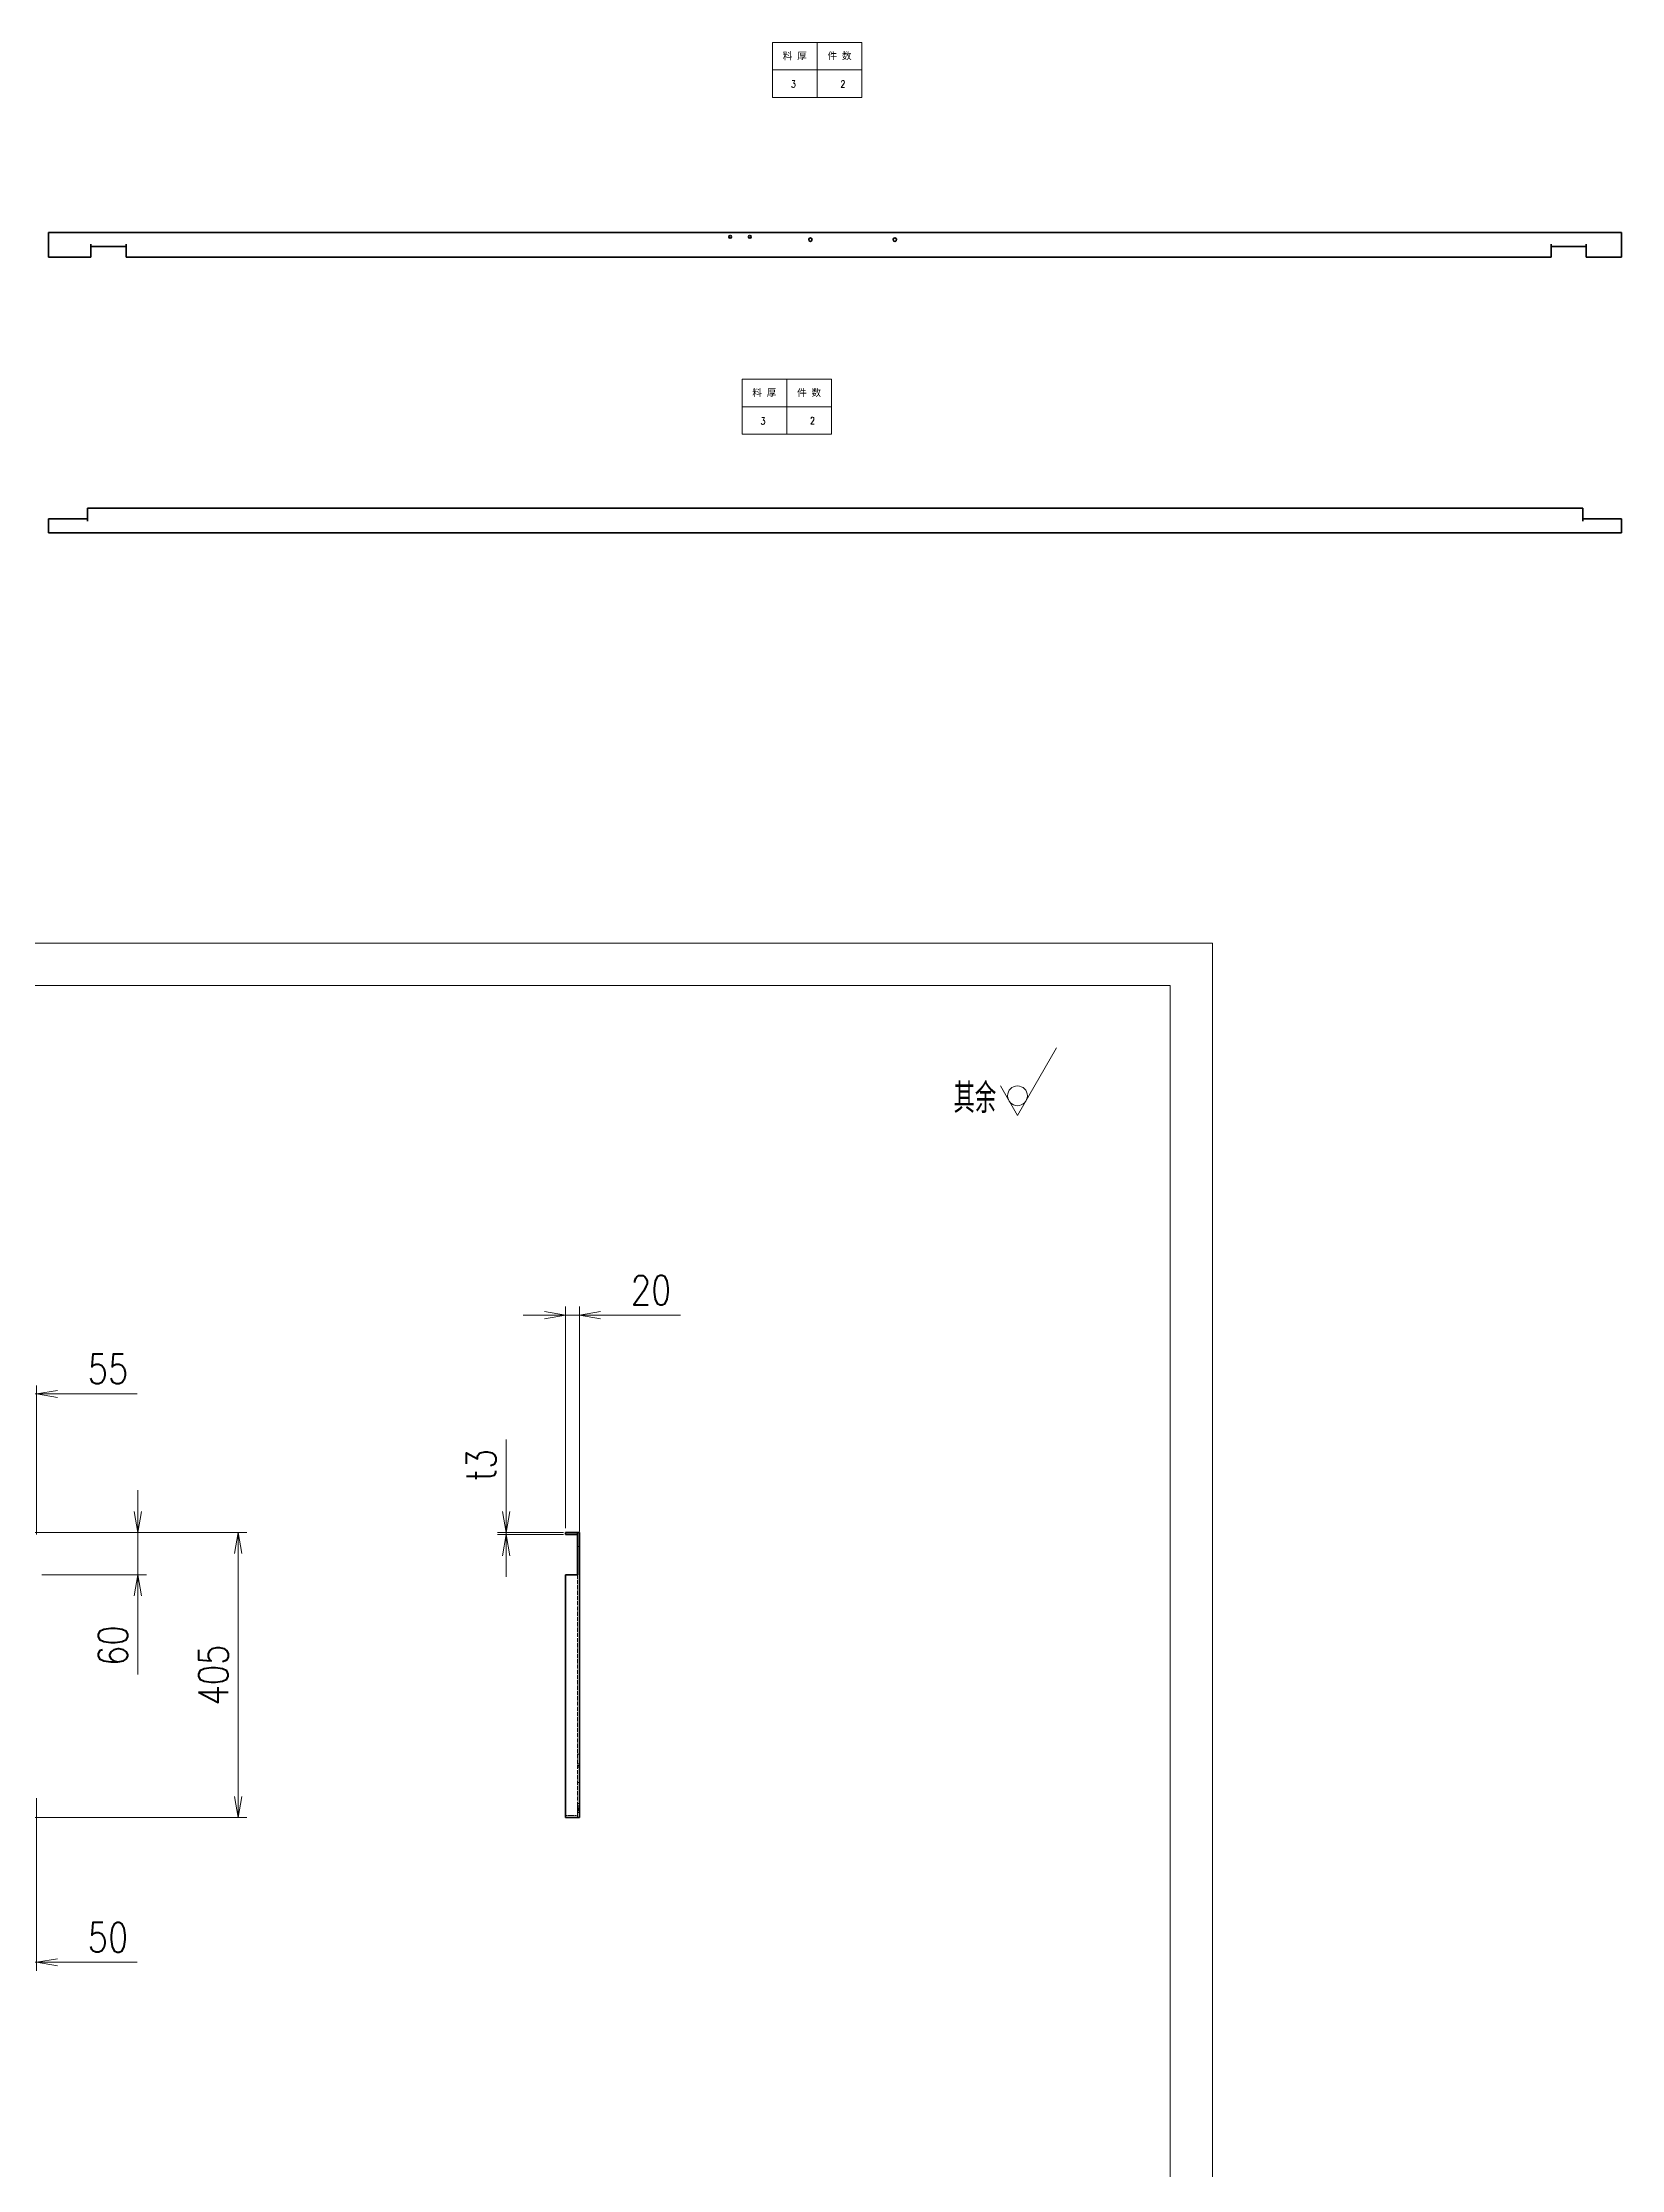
# Model space of a CAD drawing. Header units: millimetres. Extents: x 1333 to 129696, y -57210 to 105899.
# Drawn here: x 60607 to 62850, y 102878 to 105899 of the extents above; entities that cross this region are included whole.
import ezdxf
from ezdxf.enums import TextEntityAlignment as Align

# ---------------------------------------------------------------- set-up
doc = ezdxf.new("R2010")
doc.units = ezdxf.units.MM
doc.header["$LTSCALE"] = 0.5
for name, pattern in [('DASHDOT', [18.5, 12, -3, 0.5, -3]), ('DASHED', [15, 12, -3]), ('DOT2', [0.125, 0, -0.125])]:
    doc.linetypes.add(name, pattern=pattern)
doc.layers.add('图框', color=7, linetype='Continuous', lineweight=18)
doc.layers.add('标注线', color=3, linetype='Continuous', lineweight=18)
doc.layers.add('打印', color=7, linetype='Continuous', lineweight=15, plot=False)
doc.layers.add('打印-禁用', color=7, linetype='Continuous', lineweight=15, plot=False)
doc.styles.add('DIM', font='romans.shx', dxfattribs={"width": 0.8, "bigfont": 'bigfont.shx'})
doc.styles.get("Standard").update_dxf_attribs({"font": 'simplex.shx'})
doc.styles.add('机械长仿宋', font='gbenor.shx', dxfattribs={"height": 1, "bigfont": 'gbcbig.shx'})
doc.dimstyles.new('DEH 1-12', dxfattribs={"dimscale": 12, "dimtxt": 3.5, "dimasz": 2.5, "dimexe": 1, "dimexo": 0.625, "dimgap": 1.2, "dimtad": 1, "dimdsep": 46, "dimtxsty": 'DIM', "dimblk": 'OPEN', "dimcen": 0, "dimclrd": 8, "dimclre": 8, "dimclrt": 2, "dimazin": 2, "dimtfac": 0.5, "dimtmove": 0, "dimatfit": 3, "dimldrblk": 'OPEN', "dimfxl": 0, "dimtolj": 2, "dimlwd": 13, "dimlwe": 13, "dimarcsym": 0})

# ---------------------------------------------------------------- blocks, each defined once
blk = doc.blocks.new('GZDEH零件A3图框V01版')
at = {"layer": '图框', "linetype": 'Continuous'}
for p, q in [((3272.49, -1554.46), (2882.49, -1554.46)), ((3272.49, -1832.96), (3272.49, -1554.46))]:
    blk.add_line(p, q, dxfattribs=at)
at = {"layer": '打印-禁用', "linetype": 'Continuous'}
for p, q in [((3277.49, -1549.46), (2857.49, -1549.46)), ((3277.49, -1846.46), (3277.49, -1549.46))]:
    blk.add_line(p, q, dxfattribs=at)
blk = doc.blocks.new('DEH A3')
at = {"layer": '图框'}
blk.add_blockref('GZDEH零件A3图框V01版', (-2857.49, 1846.46), dxfattribs=at)
blk = doc.blocks.new('FINISHER_NON')
at = {"layer": '标注线'}
for p, q in [((0, 0), (4.62, 8)), ((-2.02, 3.5), (0, 0))]:
    blk.add_line(p, q, dxfattribs=at)
blk.add_circle((0, 2.33), 1.17, dxfattribs=at)
blk = doc.blocks.new('其余不去材料')
at = {"layer": '标注线'}
blk.add_blockref('FINISHER_NON', (0, 0), dxfattribs=at)
at = {"layer": '标注线', "color": 7, "linetype": 'DOT2', "style": '机械长仿宋'}
blk.add_text('其余', height=3.5, dxfattribs=at).set_placement((-7.56, 0.3))
blk = doc.blocks.new('_Open')
at = {"color": 0, "linetype": 'ByBlock', "lineweight": -2}
for p, q in [((-1, 0.17), (0, 0)), ((-1, -0.17), (0, 0)), ((0, 0), (-1, 0))]:
    blk.add_line(p, q, dxfattribs=at)
blk = doc.blocks.new('*D43')
at = {"layer": 'Defpoints', "color": 0, "transparency": 16777216}
for p in [(58596.7, 103782.9), (58873.8, 103377.9), (60885.2, 103377.9)]:
    blk.add_point(p, dxfattribs=at)
at = {"layer": '标注线', "color": 8, "lineweight": 13, "transparency": 16777216}
for p, q in [((58604.2, 103782.9), (60897.2, 103782.9)), ((60885.2, 103752.9), (60885.2, 103407.9)), ((58881.3, 103377.9), (60897.2, 103377.9))]:
    blk.add_line(p, q, dxfattribs=at)
at = {"layer": '标注线', "color": 8, "lineweight": 13, "transparency": 16777216, "xscale": 30, "yscale": 30, "zscale": 30}
for p, rotation in [((60885.2, 103782.9), 90), ((60885.2, 103377.9), 270)]:
    blk.add_blockref('_Open', p, dxfattribs=dict(at, rotation=rotation))
at = {"layer": '标注线', "color": 2, "transparency": 16777216, "insert": (60849.8, 103580.4), "char_height": 42, "attachment_point": 5, "rotation": 90, "style": 'DIM'}
blk.add_mtext('\\A2;405', dxfattribs=at)
blk = doc.blocks.new('*D44')
at = {"layer": 'Defpoints', "color": 0, "transparency": 16777216}
for p in [(61370, 104091.7), (61350, 103781.4), (61370, 103776.9)]:
    blk.add_point(p, dxfattribs=at)
at = {"layer": '标注线', "color": 8, "lineweight": 13, "transparency": 16777216}
for p, q in [((61320, 104091.7), (61290, 104091.7)), ((61350, 103788.9), (61350, 104103.7)), ((61350, 104091.7), (61370, 104091.7)), ((61370, 103784.4), (61370, 104103.7)), ((61400, 104091.7), (61513.2, 104091.7))]:
    blk.add_line(p, q, dxfattribs=at)
at = {"layer": '标注线', "color": 8, "lineweight": 13, "transparency": 16777216, "xscale": 30, "yscale": 30, "zscale": 30}
blk.add_blockref('_Open', (61350, 104091.7), dxfattribs=at)
at = {"layer": '标注线', "color": 8, "lineweight": 13, "transparency": 16777216, "xscale": 30, "yscale": 30, "zscale": 30, "rotation": 180}
blk.add_blockref('_Open', (61370, 104091.7), dxfattribs=at)
at = {"layer": '标注线', "color": 2, "transparency": 16777216, "insert": (61471.6, 104127.1), "char_height": 42, "attachment_point": 5, "style": 'DIM'}
blk.add_mtext('\\A2;20', dxfattribs=at)
blk = doc.blocks.new('*D45')
at = {"layer": 'Defpoints', "color": 0, "transparency": 16777216}
for p in [(61265.7, 103782.9), (61354.8, 103782.9), (61354.8, 103779.9)]:
    blk.add_point(p, dxfattribs=at)
at = {"layer": '标注线', "color": 8, "lineweight": 13, "transparency": 16777216}
for p, q in [((61265.7, 103812.9), (61265.7, 103914.9)), ((61347.3, 103782.9), (61253.7, 103782.9)), ((61347.3, 103779.9), (61253.7, 103779.9)), ((61265.7, 103779.9), (61265.7, 103782.9)), ((61265.7, 103749.9), (61265.7, 103719.9))]:
    blk.add_line(p, q, dxfattribs=at)
at = {"layer": '标注线', "color": 8, "lineweight": 13, "transparency": 16777216, "xscale": 30, "yscale": 30, "zscale": 30}
for p, rotation in [((61265.7, 103782.9), 270), ((61265.7, 103779.9), 90)]:
    blk.add_blockref('_Open', p, dxfattribs=dict(at, rotation=rotation))
at = {"layer": '标注线', "color": 2, "transparency": 16777216, "insert": (61230.3, 103878.9), "char_height": 42, "attachment_point": 5, "rotation": 90, "style": 'DIM'}
blk.add_mtext('\\A2;{\\Fromans,bigfont|c134;t}3', dxfattribs=at)
blk = doc.blocks.new('*D51')
at = {"layer": 'Defpoints', "color": 0, "transparency": 16777216}
for p in [(60598.6, 103979.7), (60543.6, 103781.4), (60598.6, 103772.4)]:
    blk.add_point(p, dxfattribs=at)
at = {"layer": '标注线', "color": 8, "lineweight": 13, "transparency": 16777216}
for p, q in [((60513.6, 103979.7), (60483.6, 103979.7)), ((60543.6, 103788.9), (60543.6, 103991.7)), ((60543.6, 103979.7), (60598.6, 103979.7)), ((60598.6, 103779.9), (60598.6, 103991.7)), ((60628.6, 103979.7), (60741.8, 103979.7))]:
    blk.add_line(p, q, dxfattribs=at)
at = {"layer": '标注线', "color": 8, "lineweight": 13, "transparency": 16777216, "xscale": 30, "yscale": 30, "zscale": 30}
blk.add_blockref('_Open', (60543.6, 103979.7), dxfattribs=at)
at = {"layer": '标注线', "color": 8, "lineweight": 13, "transparency": 16777216, "xscale": 30, "yscale": 30, "zscale": 30, "rotation": 180}
blk.add_blockref('_Open', (60598.6, 103979.7), dxfattribs=at)
at = {"layer": '标注线', "color": 2, "transparency": 16777216, "insert": (60700.2, 104015.1), "char_height": 42, "attachment_point": 5, "style": 'DIM'}
blk.add_mtext('\\A2;55', dxfattribs=at)
blk = doc.blocks.new('*D52')
at = {"layer": 'Defpoints', "color": 0, "transparency": 16777216}
for p in [(60582, 103782.9), (60598.6, 103722.9), (60742.7, 103722.9)]:
    blk.add_point(p, dxfattribs=at)
at = {"layer": '标注线', "color": 8, "lineweight": 13, "transparency": 16777216}
for p, q in [((60742.7, 103812.9), (60742.7, 103842.9)), ((60589.5, 103782.9), (60754.7, 103782.9)), ((60742.7, 103782.9), (60742.7, 103722.9)), ((60606.1, 103722.9), (60754.7, 103722.9)), ((60742.7, 103692.9), (60742.7, 103581.3))]:
    blk.add_line(p, q, dxfattribs=at)
at = {"layer": '标注线', "color": 8, "lineweight": 13, "transparency": 16777216, "xscale": 30, "yscale": 30, "zscale": 30}
for p, rotation in [((60742.7, 103782.9), 270), ((60742.7, 103722.9), 90)]:
    blk.add_blockref('_Open', p, dxfattribs=dict(at, rotation=rotation))
at = {"layer": '标注线', "color": 2, "transparency": 16777216, "insert": (60707.3, 103622.1), "char_height": 42, "attachment_point": 5, "rotation": 90, "style": 'DIM'}
blk.add_mtext('\\A2;60', dxfattribs=at)
blk = doc.blocks.new('*D56')
at = {"layer": 'Defpoints', "color": 0, "transparency": 16777216}
for p in [(60548.6, 103412.9), (60598.6, 103412.9), (60598.6, 103172.3)]:
    blk.add_point(p, dxfattribs=at)
at = {"layer": '标注线', "color": 8, "lineweight": 13, "transparency": 16777216}
for p, q in [((60548.6, 103405.4), (60548.6, 103160.3)), ((60598.6, 103405.4), (60598.6, 103160.3)), ((60518.6, 103172.3), (60488.6, 103172.3)), ((60548.6, 103172.3), (60598.6, 103172.3)), ((60628.6, 103172.3), (60741.8, 103172.3))]:
    blk.add_line(p, q, dxfattribs=at)
at = {"layer": '标注线', "color": 8, "lineweight": 13, "transparency": 16777216, "xscale": 30, "yscale": 30, "zscale": 30}
blk.add_blockref('_Open', (60548.6, 103172.3), dxfattribs=at)
at = {"layer": '标注线', "color": 8, "lineweight": 13, "transparency": 16777216, "xscale": 30, "yscale": 30, "zscale": 30, "rotation": 180}
blk.add_blockref('_Open', (60598.6, 103172.3), dxfattribs=at)
at = {"layer": '标注线', "color": 2, "transparency": 16777216, "insert": (60700.2, 103207.7), "char_height": 42, "attachment_point": 5, "style": 'DIM'}
blk.add_mtext('\\A2;50', dxfattribs=at)
blk = doc.blocks.new('*T111')
at = {"color": 0, "linetype": 'ByBlock', "lineweight": -2, "transparency": 16777216}
for p, q in [((0, 0), (127, 0)), ((0, 0), (0, -78)), ((63.5, 0), (63.5, -78)), ((127, 0), (127, -78)), ((0, -39), (127, -39)), ((0, -78), (127, -78))]:
    blk.add_line(p, q, dxfattribs=at)
at = {"color": 0, "transparency": 16777216, "char_height": 10, "width": 60.5, "attachment_point": 5}
for s, insert in [('{\\fSimSun|b0|i0|c134|p2;料 厚}', (31.75, -19.5)), ('{\\fSimSun|b0|i0|c134|p2;件 数}', (95.25, -19.5))]:
    blk.add_mtext(s, dxfattribs=dict(at, insert=insert))
blk = doc.blocks.new('拆图参数')
blk.add_blockref('*T111', (-63.5, 78))
at = {"style": 'DIM', "width": 0.8}
blk.add_attdef('6', text='', height=10, dxfattribs=at).set_placement((-37.1, 18.9), align=Align.MIDDLE_LEFT)
blk.add_attdef('1', text='', height=10, dxfattribs=at).set_placement((36.6, 19.3), align=Align.MIDDLE_CENTER)

msp = doc.modelspace()

# ---------------------------------------------------------------- linework, layer by layer
at = {"color": 7, "lineweight": 35}
for p, q in [((60615.913, 105629.475), (62849.913, 105629.475)), ((60615.913, 105594.475), (60615.913, 105629.475)), ((62849.913, 105629.475), (62849.913, 105594.475)), ((60675.913, 105609.475), (60675.913, 105612.975)), ((60675.913, 105609.475), (60725.913, 105609.475)), ((60675.913, 105594.475), (60675.913, 105609.475)), ((60725.913, 105609.475), (60725.913, 105612.975)), ((60725.913, 105594.475), (60725.913, 105609.475)), ((62749.913, 105609.475), (62749.913, 105612.975)), ((62749.913, 105609.475), (62749.913, 105594.475)), ((62749.913, 105609.475), (62799.913, 105609.475)), ((62799.913, 105609.475), (62799.913, 105612.975)), ((62799.913, 105609.475), (62799.913, 105594.475)), ((60675.913, 105594.475), (60615.913, 105594.475)), ((62749.913, 105594.475), (60725.913, 105594.475)), ((62849.913, 105594.475), (62799.913, 105594.475)), ((60670.913, 105237.956), (62794.913, 105237.956)), ((60670.913, 105222.956), (60670.913, 105237.956)), ((62794.913, 105222.956), (62794.913, 105237.956)), ((60615.913, 105202.956), (60615.913, 105222.956)), ((60615.913, 105222.956), (60670.913, 105222.956)), ((60670.913, 105222.956), (60670.913, 105219.456)), ((62794.913, 105222.956), (62849.913, 105222.956)), ((62794.913, 105222.956), (62794.913, 105219.456)), ((62849.913, 105202.956), (62849.913, 105222.956)), ((60615.913, 105202.956), (62849.913, 105202.956)), ((61367.011, 103782.862), (61367.011, 103722.933)), ((61370.011, 103762.933), (61370.011, 103782.933)), ((61370.011, 103782.862), (61370.011, 103378.003)), ((61350.011, 103722.933), (61350.011, 103378.003)), ((61370.011, 103397.933), (61370.011, 103377.933)), ((61370.011, 103378.003), (61350.011, 103378.003)), ((61370.011, 103377.933), (61350.011, 103377.933))]:
    msp.add_line(p, q, dxfattribs=at)
at = {"color": 7, "lineweight": 35, "ltscale": 0.425}
for p, q in [((61367.011, 103782.933), (61350.011, 103782.933)), ((61367.011, 103779.933), (61350.011, 103779.933)), ((61350.011, 103722.933), (61367.011, 103722.933))]:
    msp.add_line(p, q, dxfattribs=at)
at = {"color": 7, "lineweight": 35, "ltscale": 0.075}
for p, q in [((61350.011, 103782.933), (61350.011, 103779.933)), ((61370.011, 103782.933), (61367.011, 103782.933)), ((61370.011, 103782.862), (61367.011, 103782.862))]:
    msp.add_line(p, q, dxfattribs=at)
at = {"color": 7, "lineweight": 35, "ltscale": 0.001768}
for p, q in [((61367.011, 103782.933), (61367.011, 103782.862)), ((61350.011, 103378.003), (61350.011, 103377.933))]:
    msp.add_line(p, q, dxfattribs=at)
at = {"color": 1, "linetype": 'DASHED', "lineweight": 13, "ltscale": 0.075}
for p, q in [((61370.011, 103782.862), (61367.011, 103782.862)), ((61370.011, 103762.933), (61367.011, 103762.933)), ((61367.011, 103762.933), (61370.011, 103762.933)), ((61370.011, 103762.862), (61367.011, 103762.862)), ((61370.011, 103762.862), (61367.011, 103762.862)), ((61370.011, 103467.933), (61367.011, 103467.933)), ((61370.011, 103454.433), (61367.011, 103454.433)), ((61370.011, 103454.433), (61367.011, 103454.433)), ((61370.011, 103454), (61367.011, 103454)), ((61370.011, 103454), (61367.011, 103454)), ((61370.011, 103449.866), (61367.011, 103449.866)), ((61370.011, 103449.866), (61367.011, 103449.866)), ((61370.011, 103449.433), (61367.011, 103449.433)), ((61370.011, 103449.433), (61367.011, 103449.433)), ((61370.011, 103427.933), (61367.011, 103427.933)), ((61370.011, 103398.003), (61367.011, 103398.003)), ((61370.011, 103398.003), (61367.011, 103398.003)), ((61370.011, 103397.933), (61367.011, 103397.933)), ((61370.011, 103397.933), (61367.011, 103397.933)), ((61370.011, 103394.433), (61367.011, 103394.433)), ((61370.011, 103394.433), (61367.011, 103394.433)), ((61370.011, 103394), (61367.011, 103394)), ((61370.011, 103394), (61367.011, 103394)), ((61370.011, 103390.933), (61367.011, 103390.933)), ((61370.011, 103390.933), (61367.011, 103390.933)), ((61370.011, 103390.391), (61367.011, 103390.391)), ((61370.011, 103390.391), (61367.011, 103390.391)), ((61370.011, 103389.866), (61367.011, 103389.866)), ((61370.011, 103389.866), (61367.011, 103389.866)), ((61370.011, 103389.433), (61367.011, 103389.433)), ((61370.011, 103389.433), (61367.011, 103389.433)), ((61370.011, 103385.474), (61367.011, 103385.474)), ((61370.011, 103385.474), (61367.011, 103385.474)), ((61370.011, 103384.933), (61367.011, 103384.933)), ((61370.011, 103384.933), (61367.011, 103384.933)), ((61367.011, 103380.933), (61367.011, 103377.933))]:
    msp.add_line(p, q, dxfattribs=at)
at = {"color": 1, "linetype": 'DASHED', "lineweight": 13, "ltscale": 0.498232}
msp.add_line((61367.011, 103782.862), (61367.011, 103762.933), dxfattribs=at)
at = {"color": 1, "linetype": 'DASHED', "lineweight": 13}
for p, q in [((61367.011, 103722.933), (61367.011, 103381.003)), ((61370.011, 103378.003), (61350.011, 103378.003))]:
    msp.add_line(p, q, dxfattribs=at)
at = {"color": 2, "linetype": 'DASHDOT', "lineweight": 13, "ltscale": 0.090015}
for p, q in [((61370.311, 103451.933), (61366.71, 103451.933)), ((61370.311, 103391.933), (61366.71, 103391.933)), ((61370.311, 103387.933), (61366.71, 103387.933))]:
    msp.add_line(p, q, dxfattribs=at)
at = {"color": 1, "linetype": 'DASHED', "lineweight": 13, "ltscale": 0.425}
for p, q in [((61367.011, 103397.933), (61367.011, 103380.933)), ((61350.011, 103381.003), (61367.011, 103381.003)), ((61350.011, 103381.003), (61367.011, 103381.003)), ((61350.011, 103380.933), (61367.011, 103380.933))]:
    msp.add_line(p, q, dxfattribs=at)
at = {"color": 1, "linetype": 'DASHED', "lineweight": 13, "ltscale": 0.073232}
msp.add_line((61350.011, 103380.933), (61350.011, 103378.003), dxfattribs=at)
at = {"color": 7, "lineweight": 35}
for centre, radius in [((61583.913, 105623.475), 2.067), ((61611.913, 105623.475), 2.067), ((61697.913, 105619.475), 2.458), ((61817.913, 105619.475), 2.458)]:
    msp.add_circle(centre, radius, dxfattribs=at)
at = {"layer": '打印'}
msp.add_lwpolyline([(57229.101, 104619.912), (62269.101, 104619.912), (62269.101, 101055.912), (57229.101, 101055.912)], close=True, dxfattribs=at)

# ---------------------------------------------------------------- block references
at = {"layer": '图框', "xscale": 12, "yscale": 12, "zscale": 12}
msp.add_blockref('DEH A3', (57229.101, 101055.912), dxfattribs=at)
at = {"layer": '标注线'}
for p in [(61707.461, 105821.436), (61664.259, 105343.031)]:
    msp.add_blockref('拆图参数', p, dxfattribs=at).add_auto_attribs({'1': '2', '6': '3'})
at = {"layer": '标注线', "xscale": 12, "yscale": 12, "zscale": 12}
msp.add_blockref('其余不去材料', (61992.047, 104375.254), dxfattribs=at)

# ---------------------------------------------------------------- dimensions: what is measured, and where the dimension line sits
at = {"layer": '标注线'}
for base, p1, p2, picture, middle in [((61370.011, 104091.67), (61350.011, 103781.433), (61370.011, 103776.926), '*D44', (61471.611, 104127.07)), ((60598.624, 103172.34), (60548.624, 103412.933), (60598.624, 103412.933), '*D56', (60700.224, 103207.74))]:
    dim = msp.add_linear_dim(base=base, p1=p1, p2=p2, dimstyle='DEH 1-12', dxfattribs=at)
    dim.commit()
    dim.dimension.update_dxf_attribs({"geometry": picture, "text_midpoint": middle})
dim = msp.add_linear_dim(base=(60598.624, 103979.713), p1=(60543.553, 103781.433), p2=(60598.624, 103772.407), dimstyle='DEH 1-12', override={"dimdec": 0}, dxfattribs=at)
dim.commit()
dim.dimension.update_dxf_attribs({"geometry": '*D51', "text_midpoint": (60700.224, 104015.113)})
dim = msp.add_linear_dim(base=(61265.725, 103782.933), p1=(61354.84, 103779.933), p2=(61354.84, 103782.933), angle=90, text='{\\Fromans,bigfont|c134;t}<>', dimstyle='DEH 1-12', dxfattribs=at)
dim.commit()
dim.dimension.update_dxf_attribs({"geometry": '*D45', "text_midpoint": (61230.325, 103878.933)})
for base, p1, p2, picture, middle in [((60742.686, 103722.933), (60582.001, 103782.933), (60598.624, 103722.933), '*D52', (60707.286, 103622.133)), ((60885.196, 103377.933), (58596.658, 103782.933), (58873.795, 103377.933), '*D43', (60849.796, 103580.433))]:
    dim = msp.add_linear_dim(base=base, p1=p1, p2=p2, angle=90, dimstyle='DEH 1-12', dxfattribs=at)
    dim.commit()
    dim.dimension.update_dxf_attribs({"geometry": picture, "text_midpoint": middle})

doc.saveas('drawing.dxf')
